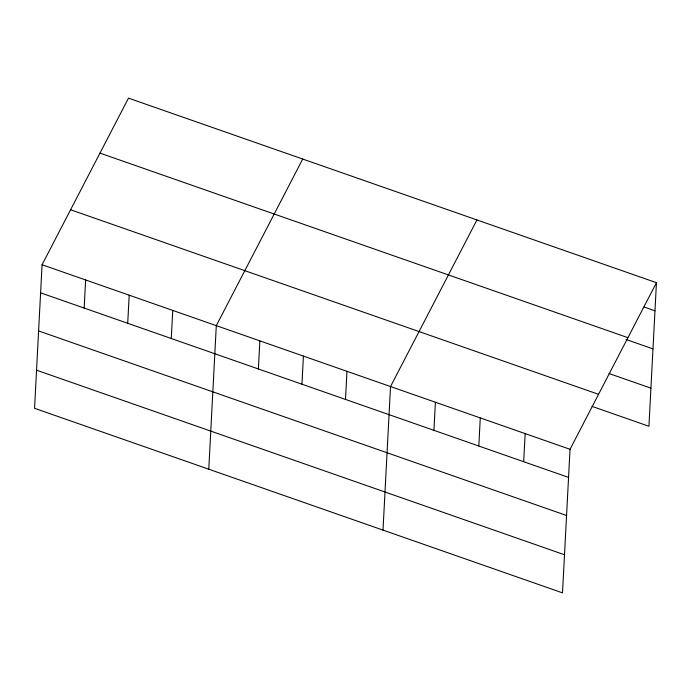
<?xml version="1.0" encoding="UTF-8"?>
<svg xmlns="http://www.w3.org/2000/svg" width="691" height="691" viewBox="0 0 691 691"><rect width="100%" height="100%" fill="white"/><g stroke="black" fill="none" stroke-linecap="round" stroke-linejoin="round"><path stroke-width="1.04" d="M42.073 264.731L34.55 408.303L562.509 592.861L570.032 449.297L656.45 282.697L128.491 98.139L42.073 264.731L570.032 449.297M84.155 308.065L85.632 279.959M127.714 323.293L129.191 295.187M171.273 338.512L172.741 310.414M208.777 469.206L216.3 325.642L302.718 159.042M258.382 368.968L259.859 340.87M301.941 384.196L303.418 356.09M345.5 399.424L346.968 371.317M383.004 530.109L390.527 386.545L476.945 219.945M433.931 430.338L435.408 402.231M478.811 446.023L480.28 417.925M523.683 461.709L525.16 433.611M656.45 282.697L648.927 426.269L592.083 406.394M644.003 306.968L654.973 310.803M99.97 153.117L627.929 337.674M626.055 339.488L652.978 348.903M609.039 373.52L650.922 388.161M70.594 209.762L598.553 394.319M40.605 292.837L568.563 477.403M38.601 330.937L566.568 515.503M36.545 370.195L564.504 554.761"/></g></svg>
